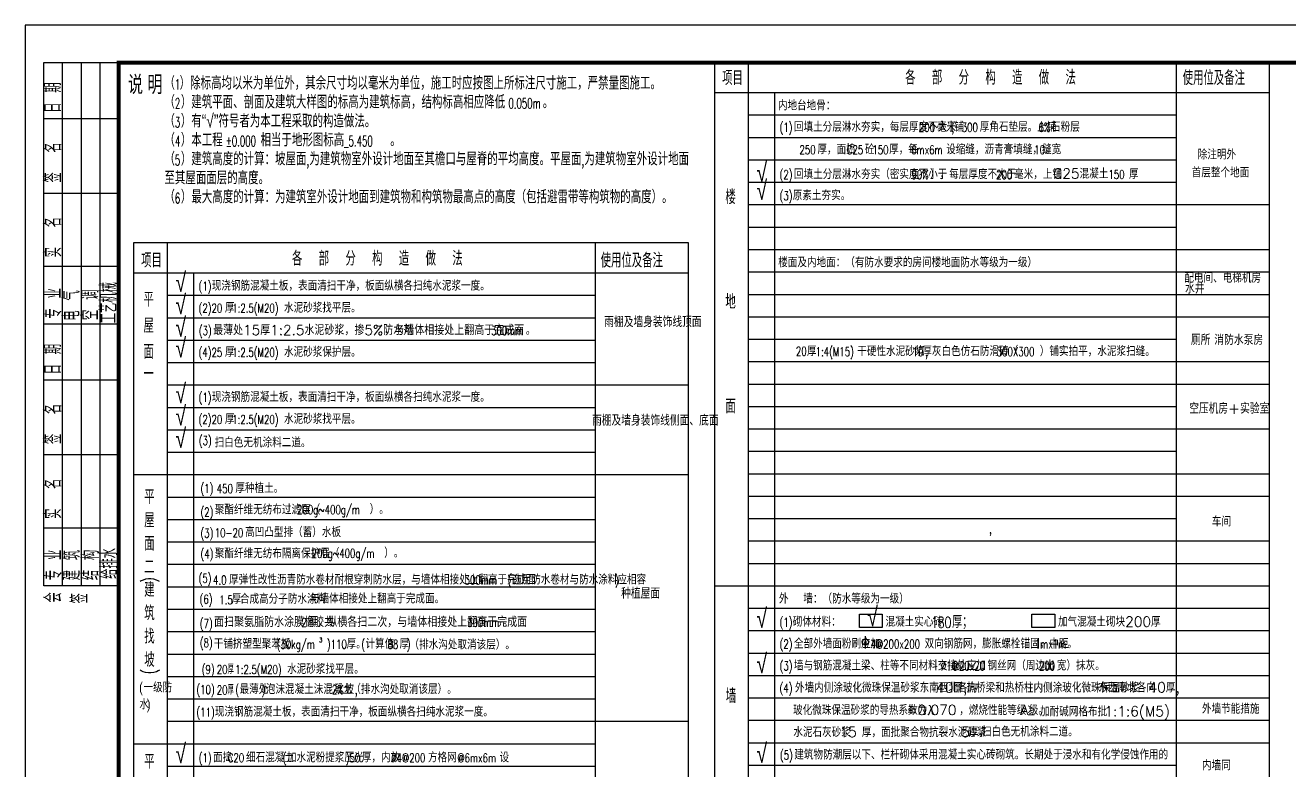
# Model space of a CAD drawing. Extents: x -1041549 to 749950, y -354245 to 17554.
# Drawn here: x -283356 to -249514, y -165286 to -145337 of the extents above; entities that cross this region are included whole.
import ezdxf

# ---------------------------------------------------------------- set-up
doc = ezdxf.new("R2010")
doc.units = 0
doc.header["$LTSCALE"] = 1000
doc.header["$MEASUREMENT"] = 0
doc.layers.add('14', color=1, linetype='Continuous')
doc.layers.add('PUB_TITLE', color=4, linetype='Continuous')
doc.styles.add('_TCH_DIM', font='SIMPLEX', dxfattribs={"bigfont": 'GBCBIG'})
doc.styles.add('hztxt', font='romand_pkpm', dxfattribs={"bigfont": 'gbcbig'})
doc.styles.get("Standard").update_dxf_attribs({"font": 'gbenor.shx', "bigfont": 'gbcbig.shx'})
doc.styles.add('天正', font='SIMPLEX', dxfattribs={"width": 0.8, "bigfont": 'HZTXT'})

# ---------------------------------------------------------------- blocks, each defined once
blk = doc.blocks.new('A$C393D5F54')
at = {"layer": '14', "color": 14}
for p, q in [((0, 446), (0, 14446)), ((0, 14446), (2000, 14446)), ((500, 446), (500, 14446)), ((1000, 446), (1000, 14446)), ((1500, 446), (1500, 14446)), ((2000, 446), (2000, 14446)), ((2000, 12946), (0, 12946)), ((2000, 10946), (0, 10946)), ((2000, 8990), (0, 8990)), ((2000, 7446), (0, 7446)), ((2000, 5946), (0, 5946)), ((2000, 3946), (0, 3946)), ((2000, 1990), (0, 1990)), ((2000, 446), (0, 446))]:
    blk.add_line(p, q, dxfattribs=at)
at = {"layer": '14', "color": 14, "style": 'hztxt', "width": 0.85}
for s, p in [('日 期', (462, 13105)), ('签  名', (466, 11238)), ('实  名', (466, 9238)), ('工艺机械', (1953, 7471)), ('专 业', (472, 7598)), ('电 气', (957, 7540)), ('空 调', (1460, 7558)), ('日 期', (462, 6105)), ('签  名', (466, 4238)), ('实  名', (466, 2238)), ('专 业', (480, 598)), ('建 筑', (967, 592)), ('结 构', (1470, 597)), ('给排水', (1970, 629)), ('会', (470, -3)), ('签', (1174, -27))]:
    blk.add_text(s, height=450, rotation=90, dxfattribs=at).set_placement(p)

msp = doc.modelspace()

# ---------------------------------------------------------------- linework, layer by layer
at = {"layer": 'PUB_TITLE'}
for p, q in [((-264005.7, -147737.5), (-252555.5, -147737.5)), ((-264005.7, -148337.5), (-252555.5, -148337.5)), ((-264005.7, -148937.5), (-252555.5, -148937.5)), ((-264005.7, -149537.5), (-252555.5, -149537.5)), ((-264005.7, -150137.5), (-250055.7, -150137.5)), ((-264005.7, -150737.5), (-252555.5, -150737.5)), ((-264005.7, -151337.5), (-250055.7, -151337.5)), ((-264005.7, -151937.5), (-250055.7, -151937.5)), ((-279555.3, -152562.8), (-268105.5, -152562.8)), ((-264005.7, -152537.5), (-252555.5, -152537.5)), ((-264005.7, -152537.5), (-250055.7, -152537.5)), ((-279555.3, -153162.8), (-268105.5, -153162.8)), ((-264005.7, -153137.5), (-250055.7, -153137.5)), ((-279555.3, -153762.8), (-268105.5, -153762.8)), ((-264005.7, -153737.5), (-252555.5, -153737.5)), ((-279555.3, -154362.8), (-268105.5, -154362.8)), ((-264005.7, -154337.5), (-250055.7, -154337.5)), ((-279555.3, -154962.8), (-265605.7, -154962.8)), ((-264005.7, -154937.5), (-250055.7, -154937.5)), ((-279555.3, -155562.8), (-268105.5, -155562.8)), ((-264005.7, -155537.5), (-252555.5, -155537.5)), ((-264005.7, -155537.5), (-252555.5, -155537.5)), ((-279555.3, -156162.8), (-268105.5, -156162.8)), ((-264005.7, -156137.5), (-250055.7, -156137.5)), ((-279555.3, -156762.8), (-268105.5, -156762.8)), ((-264005.7, -156737.5), (-252555.5, -156737.5)), ((-264005.7, -157337.5), (-250055.7, -157337.5)), ((-280455.3, -157362.8), (-265605.7, -157362.8)), ((-279555.3, -157962.8), (-268105.5, -157962.8)), ((-264005.7, -157937.5), (-250055.7, -157937.5)), ((-279555.3, -158562.8), (-268105.5, -158562.8)), ((-264005.7, -158537.5), (-252555.5, -158537.5)), ((-279555.3, -159162.8), (-268105.5, -159162.8)), ((-264005.7, -159137.5), (-250055.7, -159137.5)), ((-279555.3, -159762.8), (-268105.5, -159762.8)), ((-264005.7, -159737.5), (-250055.7, -159737.5)), ((-279555.3, -160362.8), (-268105.5, -160362.8)), ((-264905.7, -160337.5), (-250055.7, -160337.5)), ((-279555.3, -160962.8), (-268105.5, -160962.8)), ((-264005.7, -160937.5), (-250055.7, -160937.5)), ((-279555.3, -161562.8), (-268105.5, -161562.8)), ((-264005.7, -161537.5), (-250055.7, -161537.5)), ((-260873.4, -161683.5), (-260873.4, -162016)), ((-279555.3, -162162.8), (-268105.5, -162162.8)), ((-279555.3, -162162.8), (-268105.5, -162162.8)), ((-264005.7, -162137.5), (-250055.7, -162137.5)), ((-279555.3, -162762.8), (-268105.5, -162762.8)), ((-264005.7, -162737.5), (-250055.7, -162737.5)), ((-279555.3, -163362.8), (-268105.5, -163362.8)), ((-264005.7, -163337.5), (-250055.7, -163337.5)), ((-279555.3, -163962.8), (-265605.7, -163962.8)), ((-264005.7, -163937.5), (-250055.7, -163937.5)), ((-280455.3, -164562.8), (-268105.5, -164562.8)), ((-264005.7, -164537.5), (-250055.7, -164537.5)), ((-264005.7, -165137.5), (-252555.5, -165137.5)), ((-279555.3, -165162.8), (-268105.5, -165162.8))]:
    msp.add_line(p, q, dxfattribs=at)
for points in [[(-283355.6, -187337.4), (-223955.6, -187337.4), (-223955.6, -145337.4), (-283355.6, -145337.4)], [(-264905.7, -186337.4), (-250055.7, -186337.4), (-250055.7, -146337.4), (-264905.7, -146337.4)], [(-280455.3, -186337.4), (-265605.7, -186337.4), (-265605.7, -151162.8), (-280455.3, -151162.8)], [(-261032.7, -161097.6), (-260418.9, -161097.6), (-260418.9, -161453.4), (-261032.7, -161453.4)], [(-256416.1, -161097.6), (-255802.2, -161097.6), (-255802.2, -161453.4), (-256416.1, -161453.4)]]:
    msp.add_lwpolyline(points, close=True, dxfattribs=at)
at = {"layer": 'PUB_TITLE', "const_width": 100}
msp.add_lwpolyline([(-280855.6, -186337.4), (-224955.6, -186337.4), (-224955.6, -146337.4), (-280855.6, -146337.4)], close=True, dxfattribs=at)
at = {"layer": 'PUB_TITLE'}
for points in [[(-264005.7, -146337.4), (-264005.7, -186337.4)], [(-252555.5, -146337.4), (-252555.5, -186337.4)], [(-264905.7, -147137.5), (-250055.7, -147137.5)], [(-264005.7, -147137.5), (-250055.7, -147137.5)], [(-263305.7, -147137.5), (-263305.7, -186337.4)], [(-279555.3, -151162.8), (-279555.3, -186337.4)], [(-268105.5, -151162.8), (-268105.5, -186337.4)], [(-280455.3, -151962.8), (-265605.7, -151962.8)], [(-278855.3, -151962.8), (-278855.3, -186337.4)]]:
    msp.add_lwpolyline(points, dxfattribs=at)
msp.add_circle((-260873.4, -161841), 84, dxfattribs=at)

# ---------------------------------------------------------------- block references
at = {"layer": '14', "color": 6}
msp.add_blockref('A$C393D5F54', (-282855.6, -160783), dxfattribs=at)

# ---------------------------------------------------------------- texts
at = {"layer": 'PUB_TITLE', "style": '_TCH_DIM'}
for s, height, p in [('项目', 385.82, (-264705.7, -146937.5)), ('各', 385.8, (-259805.3, -146926.6)), ('部', 385.8, (-259090.2, -146926.6)), ('分', 385.8, (-258375, -146926.6)), ('构', 385.8, (-257659.9, -146926.6)), ('造', 385.8, (-256944.8, -146926.6)), ('做', 385.8, (-256229.6, -146926.6)), ('法', 385.8, (-255514.5, -146926.6)), ('使用位及备注', 385.82, (-252378.4, -146937.5)), ('内地台地骨：', 270.07, (-263212.9, -147612.5)), ('回填土分层淋水夯实，每层厚度不大于', 270.071, (-262782.8, -148188.4)), ('毫米', 270.07, (-258960.6, -148188.4)), ('铺', 270.1, (-258487.4, -148188.4)), ('厚角石垫层。上铺', 270.07, (-257810.8, -148188.4)), ('石粉层', 270.07, (-255902.1, -148188.4)), ('厚，面捣', 270.07, (-262154.7, -148788.4)), ('砼', 270.1, (-260880.3, -148788.4)), ('厚，每', 270.07, (-260235.7, -148788.4)), ('设缩缝，沥青膏填缝，缝宽', 270.071, (-258709.9, -148788.4)), ('。', 270.1, (-256062.7, -148788.4)), ('除注明外', 270.07, (-251976.6, -148926.8)), ('回填土分层淋水夯实（密实度不小于', 270.071, (-262782.8, -149452.7)), ('），每层厚度不大于', 270.07, (-259141.2, -149452.7)), ('毫米，上铺', 270.07, (-256891.9, -149452.7)), ('C25混凝土', 270.07, (-255844.6, -149440.2)), ('厚', 270.1, (-253815.8, -149448.6)), ('首层整个地面', 270.07, (-252137.2, -149409.4)), ('楼', 385.8, (-264618.2, -150124.2)), ('原素土夯实。', 270.07, (-262814.8, -150019.3)), ('项目', 385.82, (-280255.3, -151820.3)), ('各', 385.8, (-276218.7, -151770.3)), ('部', 385.8, (-275503.6, -151770.3)), ('分', 385.8, (-274788.5, -151770.3)), ('构', 385.8, (-274073.3, -151770.3)), ('造', 385.8, (-273358.2, -151770.3)), ('做', 385.8, (-272643.1, -151770.3)), ('法', 385.8, (-271927.9, -151770.3)), ('使用位及备注', 385.82, (-267956, -151820.3)), ('楼面及内地面：（有防水要求的房间楼地面防水等级为一级）', 270.071, (-263204.2, -151812.5)), ('配电间、电梯机房', 270.07, (-252334.7, -152227.9)), ('现浇钢筋混凝土板，表面清扫干净，板面纵横各扫纯水泥浆一度。', 270.071, (-278364.4, -152437.8)), ('水井', 289.36, (-252315.6, -152518.3)), ('平', 385.8, (-280193.9, -152865.9)), ('地', 385.8, (-264618.2, -152924.2)), ('厚', 270.1, (-278012.4, -153027.8)), ('水泥砂浆找平层。', 270.07, (-276431.8, -153027.8)), ('屋', 385.8, (-280193.9, -153565.9)), ('最薄处15厚1:2.5水泥砂浆，掺5%%%防水剂', 267.457, (-278329.1, -153627.9)), ('，与墙体相接处上翻高于完成面', 267.457, (-273747.2, -153627.9)), ('。', 267.5, (-269961.2, -153627.9)), ('厕所', 289.36, (-252159.3, -153897.2)), ('消防水泵房', 262.35, (-251533.9, -153889.4)), ('面', 385.8, (-280193.9, -154265.9)), ('厚', 270.1, (-278012.4, -154211.4)), ('水泥砂浆保护层。', 270.07, (-276431.8, -154211.4)), ('厚', 270.1, (-262433.9, -154189.3)), ('干硬性水泥砂浆,', 270.07, (-261088.9, -154191)), ('厚灰白色仿石防滑砖（', 270.07, (-259347, -154191)), ('）铺实拍平，水泥浆扫缝。', 270.071, (-256203.3, -154191)), ('一', 385.8, (-280193.9, -154856.3)), ('现浇钢筋混凝土板，表面清扫干净，板面纵横各扫纯水泥浆一度。', 270.071, (-278364.4, -155415.3)), ('面', 385.8, (-264618.2, -155724.2)), ('空压机房+实验室', 289.36, (-252205.6, -155732.3)), ('厚', 270.1, (-278012.4, -156005.3)), ('水泥砂浆找平层。', 270.07, (-276431.8, -156005.3)), ('扫白色无机涂料二道。', 270.07, (-278287.3, -156633.3)), ('厚种植土。', 270.07, (-277733.4, -157853.3)), ('平', 385.8, (-280172.1, -158149.5)), ('屋', 385.8, (-280172.1, -158774.5)), ('聚酯纤维无纺布过滤层（', 270.071, (-278283.2, -158429.1)), ('）。', 270.07, (-274139.4, -158418.7)), ('车间', 270.07, (-251596.7, -158750.6)), ('面', 385.8, (-280172.1, -159399.5)), ('高凹凸型排（蓄）水板', 270.07, (-277471.3, -159031.5)), ('聚酯纤维无纺布隔离保护层（', 270.071, (-278283.2, -159602.6)), ('）。', 270.07, (-273749.9, -159587.6)), ('二', 385.8, (-280172.1, -160024.5)), ('建', 385.8, (-280172.1, -160634.8)), ('外', 270.1, (-263184.3, -160812.5)), ('墙：（防水等级为一级）', 270.071, (-262531.7, -160812.5)), ('筑', 385.8, (-280172.1, -161259.8)), ('面扫聚氨脂防水涂膜橡胶共', 267.457, (-278301.6, -161439)), ('厚，纵横各扫二次，与墙体相接处上翻高于完成面', 267.457, (-275806.9, -161439)), ('。', 267.5, (-270572.9, -161439)), ('砌体材料：', 270.07, (-262814.8, -161431.5)), ('混凝土实心砖', 270.07, (-260332.5, -161431.5)), ('厚；', 337.59, (-258550.4, -161466.3)), ('加气混凝土砌块200厚', 270.071, (-255715.8, -161431.5)), ('找', 385.8, (-280172.1, -161884.8)), ('干铺挤塑型聚苯板', 270.07, (-278311.2, -162022.4)), ('厚。', 270.07, (-274755.1, -162022.4)), ('计算值', 270.07, (-274249.9, -162022.4)), ('厚', 270.1, (-273340.1, -162022.4)), ('（排水沟处取消该层）。', 270.071, (-273073.1, -162042.3)), ('全部外墙面粉刷应加', 270.07, (-262782.8, -162016)), ('双向钢筋网，膨胀螺栓锚固，中距', 270.071, (-259285.4, -162016)), ('坡', 385.8, (-280172.1, -162509.8)), ('。', 270.1, (-255464.5, -162016)), ('水泥砂浆找平层。', 270.07, (-276349, -162696.4)), ('墙与钢筋混凝土梁、柱等不同材料交接处应加', 270.071, (-262782.8, -162601.9)), ('钢丝网（周边出', 270.07, (-257602.8, -162601.9)), ('宽）抹灰。', 270.07, (-255746.7, -162601.9)), ('一级防', 270.07, (-280192.4, -163187.2)), ('最薄处', 270.07, (-277621, -163234.7)), ('泡沫混凝土沫混凝土', 270.07, (-276919.2, -163234.7)), ('坡,', 270.07, (-274813.8, -163234.7)), ('（排水沟处取消该层）。', 270.071, (-274629.3, -163234.7)), ('墙', 385.8, (-264606.5, -163478.5)), ('外墙内侧涂玻化微珠保温砂浆东南西北各向', 270.071, (-262755.6, -163195.1)), ('40厚,', 270.07, (-258977.5, -163195.1)), ('热桥梁和热桥柱内侧涂玻化微珠保温砂浆', 270.071, (-258166.7, -163195.1)), ('东西南北各向', 270.07, (-254633.9, -163190.7)), ('40厚,', 270.07, (-253290.6, -163190.7)), ('水', 270.1, (-280304.4, -163642.2)), ('现浇钢筋混凝土板，表面清扫干净，板面纵横各扫纯水泥浆一度。', 270.071, (-278281.6, -163838.7)), ('玻化微珠保温砂浆的导热系数为λ', 270.071, (-262806.3, -163795.1)), ('=0.070', 270.07, (-259775.3, -163795.1)), ('，燃烧性能等级≥', 270.07, (-258359.7, -163795.1)), ('A', 270.1, (-256718.3, -163795.1)), ('级。', 270.07, (-256498.3, -163795.1)), ('加耐碱网格布批', 270.07, (-256197.2, -163832.3)), ('1:1:6(M5)', 270.07, (-254477, -163832.3)), ('外墙节能措施', 270.07, (-251863.1, -163759)), ('水泥石灰砂浆', 270.07, (-262799.4, -164385.1)), ('15', 270.07, (-261565, -164385.1)), ('厚，面批聚合物抗裂水泥砂浆', 270.071, (-260964.9, -164385.1)), ('5', 270.1, (-258306.3, -164385.1)), ('厚，', 270.07, (-258106.3, -164385.1)), ('扫白色无机涂料二道。', 270.07, (-257752.5, -164371.1)), ('面捣', 270.07, (-278329.7, -165061.4)), ('细石混凝土', 270.07, (-277448.5, -165061.4)), ('加水泥粉提浆压光', 270.07, (-276353.5, -165061.4)), ('厚，内放', 270.07, (-274348.7, -165061.4)), ('方格网，', 270.07, (-272578.4, -165061.4)), ('设', 270.1, (-270664, -165061.4)), ('建筑物防潮层以下、栏杆砌体采用混凝土实心砖砌筑。长期处于浸水和有化学侵蚀作用的', 270.071, (-262773.8, -164987.2)), ('平', 385.8, (-280172.1, -165233.8)), ('内墙同', 270.07, (-251863.1, -165273.1))]:
    msp.add_text(s, height=height, dxfattribs=at).set_placement(p)
at = {"layer": 'PUB_TITLE'}
for s, height, style, width, p in [('说', 500, '天正', 0.8, (-280605.8, -147180.1)), ('明', 500, '天正', 0.8, (-280084.9, -147180.1)), ('（', 350, '天正', 0.8, (-279631.8, -147057.4)), ('1', 280, '天正', 0.6, (-279351.8, -147057.4)), ('）除标高均以米为单位外，其余尺寸均以毫米为单位，施工时应按图上所标注尺寸施工，严禁量图施工。', 350, '天正', 0.8, (-279223.8, -147057.4)), ('（', 350, '天正', 0.8, (-279631.8, -147564.9)), ('）建筑平面、剖面及建筑大样图的标高为建筑标高，结构标高相应降低', 350, '天正', 0.8, (-279191.8, -147564.9)), ('2', 280, '天正', 0.6, (-279351.8, -147564.9)), ('0.050m', 280, '天正', 0.6, (-270425.6, -147564.9)), ('。', 350, '天正', 0.8, (-269505.5, -147564.9)), ('（', 350, '天正', 0.8, (-279631.8, -148072.4)), ('3', 280, '天正', 0.6, (-279351.8, -148072.4)), ('）有“√”符号者为本工程采取的构造做法。', 350, '天正', 0.8, (-279191.8, -148072.4)), ('（', 350, '天正', 0.8, (-279631.8, -148579.9)), ('）本工程', 350, '天正', 0.8, (-279191.8, -148579.9)), ('相当于地形图标高', 350, '天正', 0.8, (-277059.1, -148579.9)), ('(1)', 238, '_TCH_DIM', 0.705882, (-263166.8, -148188.4)), ('200', 238, '_TCH_DIM', 0.705882, (-259440.6, -148188.4)), (',', 238, '_TCH_DIM', 0.705882, (-258567.4, -148188.4)), ('300', 238, '_TCH_DIM', 0.705882, (-258290.8, -148188.4)), ('6%%%', 238, '_TCH_DIM', 0.705882, (-256238.1, -148188.4)), ('4', 280, '天正', 0.6, (-279351.8, -148579.9)), ('%%p0.000', 280, '天正', 0.6, (-277987.1, -148579.9)), ('_5.450', 280, '天正', 0.6, (-274819.1, -148579.9)), ('。', 350, '天正', 0.8, (-273587.1, -148579.9)), ('250', 238, '_TCH_DIM', 0.705882, (-262634.7, -148788.4)), ('C25', 238, '_TCH_DIM', 0.705882, (-261368.3, -148788.4)), ('150', 238, '_TCH_DIM', 0.705882, (-260683.7, -148788.4)), ('6mx6m', 238, '_TCH_DIM', 0.705882, (-259645.9, -148788.4)), ('10', 238, '_TCH_DIM', 0.705882, (-256350.7, -148788.4)), ('（', 350, '天正', 0.8, (-279631.8, -149087.4)), ('5', 280, '天正', 0.6, (-279351.8, -149087.4)), ('）建筑高度的计算：坡屋面', 350, '天正', 0.8, (-279191.8, -149087.4)), ('为建筑物室外设计地面至其檐口与屋脊的平均高度。平屋面', 350, '天正', 0.8, (-275751.8, -149087.4)), ('为建筑物室外设计地面', 350, '天正', 0.8, (-268391.8, -149087.4)), ('至其屋面面层的高度。', 350, '天正', 0.8, (-279631.8, -149594.9)), (',', 280, '天正', 0.6, (-275831.8, -149087.4)), (',', 280, '天正', 0.6, (-268471.8, -149087.4)), ('√', 500, '天正', 0.8, (-263787.8, -149527.7)), ('(2)', 238, '_TCH_DIM', 0.705882, (-263166.8, -149452.7)), ('90%%%', 238, '_TCH_DIM', 0.705882, (-259637.2, -149452.7)), ('200', 238, '_TCH_DIM', 0.705882, (-257371.9, -149452.7)), ('150', 238, '_TCH_DIM', 0.705882, (-254365.1, -149448.6)), ('√', 500, '天正', 0.8, (-263787.8, -150006.8)), ('（', 350, '天正', 0.8, (-279631.8, -150102.4)), ('6', 280, '天正', 0.6, (-279351.8, -150102.4)), ('）最大高度的计算：为建筑室外设计地面到建筑物和构筑物最高点的高度（包括避雷带等构筑物的高度）。', 350, '天正', 0.8, (-279191.8, -150102.4)), ('(3)', 238, '_TCH_DIM', 0.705882, (-263166.8, -150019.3)), ('√', 500, '天正', 0.8, (-279337.4, -152469)), ('(1)', 238, '_TCH_DIM', 0.705882, (-278716.4, -152437.8)), ('√', 500, '天正', 0.8, (-279337.4, -153067.8)), ('(2)20', 238, '_TCH_DIM', 0.705882, (-278716.4, -153027.8)), ('1:2.5(M20)', 238, '_TCH_DIM', 0.705882, (-277815.8, -153027.8)), ('√', 500, '天正', 0.8, (-279337.4, -153670.6)), ('(3)', 235.7, '_TCH_DIM', 0.705882, (-278709.4, -153627.9)), ('300mm', 235.7, '_TCH_DIM', 0.705882, (-270885.1, -153627.9)), ('√', 500, '天正', 0.8, (-279337.4, -154227.2)), ('(4)25', 238, '_TCH_DIM', 0.705882, (-278716.4, -154211.4)), ('1:2.5(M20)', 238, '_TCH_DIM', 0.705882, (-277815.8, -154211.4)), ('20', 238, '_TCH_DIM', 0.705882, (-262730.6, -154179.1)), ('1:4(M15)', 238, '_TCH_DIM', 0.705882, (-262200.9, -154191)), ('10', 238, '_TCH_DIM', 0.705882, (-259606.2, -154191)), ('300X300', 238, '_TCH_DIM', 0.705882, (-257354.6, -154191)), ('√', 500, '天正', 0.8, (-279337.4, -155446.5)), ('(1)', 238, '_TCH_DIM', 0.705882, (-278716.4, -155415.3)), ('√', 500, '天正', 0.8, (-279337.4, -156045.3)), ('(2)20', 238, '_TCH_DIM', 0.705882, (-278716.4, -156005.3)), ('1:2.5(M20)', 238, '_TCH_DIM', 0.705882, (-277815.8, -156005.3)), ('√', 500, '天正', 0.8, (-279337.4, -156648.1)), ('(3)', 235.7, '_TCH_DIM', 0.705882, (-278709.4, -156569.7)), ('(1)', 238, '_TCH_DIM', 0.705882, (-278667.2, -157851.4)), ('450', 238, '_TCH_DIM', 0.705882, (-278229.3, -157856.8)), ('(2)', 238, '_TCH_DIM', 0.705882, (-278667.2, -158483)), ('200g~400g/m', 238, '_TCH_DIM', 0.705882, (-276083.4, -158418.7)), ('(3)', 238, '_TCH_DIM', 0.705882, (-278667.2, -159049.8)), ('10-20', 238, '_TCH_DIM', 0.705882, (-278284.1, -159038.1)), (',', 238, '_TCH_DIM', 0.705882, (-257558.9, -158927.1)), ('(4)', 238, '_TCH_DIM', 0.705882, (-278667.2, -159602.6)), ('200g~400g/m', 238, '_TCH_DIM', 0.705882, (-275693.9, -159587.6)), ('(5)', 238, '_TCH_DIM', 0.705882, (-278717.3, -160257.3)), ('(6)', 238, '_TCH_DIM', 0.705882, (-278690.3, -160817.4)), ('√', 500, '天正', 0.8, (-263787.8, -161462.2)), ('√', 500, '天正', 0.8, (-260822.7, -161418.5)), ('(7)', 238, '_TCH_DIM', 0.705882, (-278685.8, -161468.6)), ('2', 235.7, '_TCH_DIM', 0.705882, (-275965.3, -161439)), ('300mm', 235.7, '_TCH_DIM', 0.705882, (-271523.6, -161439)), ('(1)', 238, '_TCH_DIM', 0.705882, (-263166.8, -161431.5)), ('180', 297.5, '_TCH_DIM', 0.705882, (-259110.4, -161466.3)), ('(8)', 235.7, '_TCH_DIM', 0.705882, (-278681.9, -161979.5)), ('(30kg/m', 238, '_TCH_DIM', 0.705882, (-276627.1, -162022.4)), ('3', 119, '_TCH_DIM', 0.705882, (-275491.1, -161847.4)), (')110', 238, '_TCH_DIM', 0.705882, (-275283.1, -162022.4)), ('(', 238, '_TCH_DIM', 0.705882, (-274361.9, -162022.4)), (')', 238, '_TCH_DIM', 0.705882, (-273143.5, -162022.4)), ('(2)', 238, '_TCH_DIM', 0.705882, (-263166.8, -162016)), ('88', 238, '_TCH_DIM', 0.705882, (-273660.1, -162022.4)), ('4@200x200', 238, '_TCH_DIM', 0.705882, (-260733.4, -162016)), ('1mx1m', 238, '_TCH_DIM', 0.705882, (-256336.5, -162016)), ('(9)', 238, '_TCH_DIM', 0.705882, (-278633.6, -162696.4)), ('1:2.5(M20)', 238, '_TCH_DIM', 0.705882, (-277733, -162696.4)), ('√', 500, '天正', 0.8, (-263787.8, -162676.9)), ('(3)', 238, '_TCH_DIM', 0.705882, (-263166.8, -162601.9)), ('%%C1@20x20', 238, '_TCH_DIM', 0.705882, (-258850.8, -162601.9)), ('200', 238, '_TCH_DIM', 0.705882, (-256226.7, -162601.9)), ('20厚', 238, '_TCH_DIM', 0.705882, (-278230.6, -162696.4)), ('(', 238, '_TCH_DIM', 0.705882, (-280304.4, -163187.2)), ('(10)', 238, '_TCH_DIM', 0.705882, (-278775.6, -163234.7)), ('20厚', 238, '_TCH_DIM', 0.705882, (-278230.6, -163244.6)), ('(', 238, '_TCH_DIM', 0.705882, (-277733, -163234.7)), (')', 238, '_TCH_DIM', 0.705882, (-277031.2, -163234.7)), ('2%', 238, '_TCH_DIM', 0.705882, (-275149.8, -163234.7)), ('(4)', 238, '_TCH_DIM', 0.705882, (-263167.4, -163195.1)), (')', 238, '_TCH_DIM', 0.705882, (-280107.8, -163642.2)), ('(11)', 238, '_TCH_DIM', 0.705882, (-278775.6, -163838.7)), ('√', 500, '天正', 0.8, (-279337.4, -165082.3)), ('(1)', 238, '_TCH_DIM', 0.705882, (-278713.7, -165061.4)), ('(', 238, '_TCH_DIM', 0.705882, (-276465.5, -165061.4)), (')50', 238, '_TCH_DIM', 0.705882, (-274780.7, -165061.4)), ('√', 500, '天正', 0.8, (-263787.8, -165076.9)), ('(5)', 238, '_TCH_DIM', 0.705882, (-263157.8, -164987.2)), ('C20', 238, '_TCH_DIM', 0.705882, (-277936.5, -165061.4)), ('%%c4@200', 238, '_TCH_DIM', 0.705882, (-273562.4, -165061.4)), ('@6mx6m', 238, '_TCH_DIM', 0.705882, (-271792, -165061.4))]:
    msp.add_text(s, height=height, dxfattribs=dict(at, style=style, width=width)).set_placement(p)
for s, height, p in [('雨棚及墙身装饰线顶面', 289.36, (-267860.2, -153416.1)), ('雨棚及墙身装饰线侧面、底面', 289.362, (-268186.1, -156052.3)), ('种植屋面', 289.36, (-267407.8, -160680.8))]:
    msp.add_text(s, height=height, dxfattribs=at).set_placement(p)
at = {"layer": 'PUB_TITLE', "color": 4, "style": '_TCH_DIM', "width": 0.705882}
for s, p in [('4.0', (-278328, -160302.7)), ('300mm', (-271598.7, -160302.7)), ('(', (-270442.1, -160302.7)), (')', (-267570.4, -160302.7)), ('1.5', (-278162, -160833.5))]:
    msp.add_text(s, height=238, dxfattribs=at).set_placement(p)
at = {"layer": 'PUB_TITLE', "color": 4, "style": '_TCH_DIM'}
for s, height, p in [('厚弹性改性沥青防水卷材耐根穿刺防水层，与墙体相接处上翻高于完成面', 270.071, (-277901, -160302.7)), ('选用防水卷材与防水涂料应相容', 270.071, (-270330.1, -160302.7)), ('厚', 270.1, (-277833.7, -160819.9)), ('合成高分子防水涂料', 270.07, (-277611.9, -160819.9)), ('与墙体相接处上翻高于完成面。', 270.071, (-275737.3, -160810.7))]:
    msp.add_text(s, height=height, dxfattribs=at).set_placement(p)
at = {"layer": 'PUB_TITLE', "style": '_TCH_DIM', "width": 0.705882}
for s, p in [('(', (-280169.9, -160110.8)), (')', (-280169.9, -162564.3))]:
    msp.add_text(s, height=340, rotation=270, dxfattribs=at).set_placement(p)

doc.saveas('drawing.dxf')
